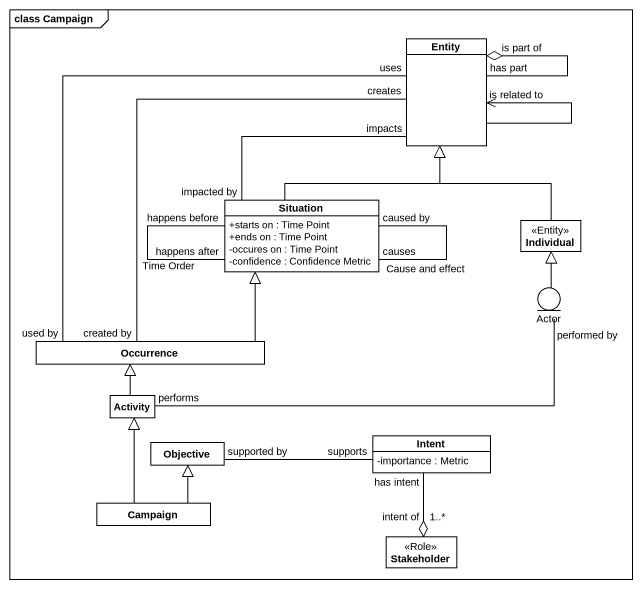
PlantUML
@startuml
mainframe class Campaign
allowmixing
hide circle
hide empty members
skinparam classAttributeIconSize 0
class "Entity" as Entity_
class Situation {
  +starts on : Time Point
  +ends on : Time Point
  -occures on : Time Point
  -confidence : Confidence Metric
}
class Individual <<Entity>>
entity "Actor" as Actor_
class Occurrence
class Activity
class Objective
class Intent {
  -importance : Metric
}
class Campaign
class Stakeholder <<Role>>
Entity_ --> "is related to" Entity_
Entity_ "is part of" o-- "has part" Entity_
Situation "impacted by" -up- "impacts" Entity_
Situation -up-|> Entity_
Situation "happens before" -- "happens after" Situation : Time Order
Situation "causes" -- "caused by" Situation : Cause and effect
Individual -up-|> Entity_
Actor_ -up-|> Individual
Actor_ "performed by" -left- "performs" Activity
Occurrence "used by" -up- "uses" Entity_
Occurrence "created by" -up- "creates" Entity_
Occurrence -up-|> Situation
Activity -up-|> Occurrence
Intent "supports" -left- "supported by" Objective
Campaign -up-|> Activity
Campaign -up-|> Objective
Stakeholder "intent of\n1..*" o-up- "has intent" Intent
@enduml
